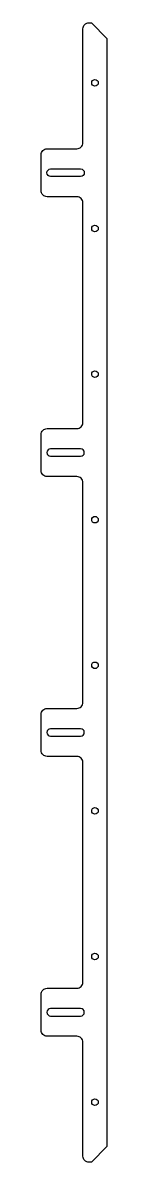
# Model space of a CAD drawing. Extents: x -45 to 10, y -475 to 475.
import ezdxf

# ---------------------------------------------------------------- set-up
doc = ezdxf.new("R2010")
doc.units = 0

msp = doc.modelspace()

# ---------------------------------------------------------------- linework, layer by layer
at = {"layer": '1'}
for points in [[(10, 462), (10, -462), (-3, -475), (-5, -475, -0.414214), (-10, -470), (-10, -375, 0.414214), (-15, -370), (-40, -370, -0.414214), (-45, -365), (-45, -335, -0.414214), (-40, -330), (-15, -330, 0.414214), (-10, -325), (-10, -141.67, 0.414214), (-15, -136.67), (-40, -136.67, -0.414214), (-45, -131.67), (-45, -101.67, -0.414214), (-40, -96.67), (-15, -96.67, 0.414214), (-10, -91.67), (-10, 91.67, 0.414214), (-15, 96.67), (-40, 96.67, -0.414214), (-45, 101.67), (-45, 131.67, -0.414214), (-40, 136.67), (-15, 136.67, 0.414214), (-10, 141.67), (-10, 325, 0.414214), (-15, 330), (-40, 330, -0.414214), (-45, 335), (-45, 365, -0.414214), (-40, 370), (-15, 370, 0.414214), (-10, 375), (-10, 470, -0.414214), (-5, 475), (-3, 475)], [(-12, 353.1, -1), (-12, 346.9), (-37, 346.9, -1), (-37, 353.1)], [(-12, 119.77), (-37, 119.77, 1), (-37, 113.57), (-12, 113.57, 1)], [(-12, -113.57), (-37, -113.57, 1), (-37, -119.77), (-12, -119.77, 1)], [(-12, -346.9), (-37, -346.9, 1), (-37, -353.1), (-12, -353.1, 1)]]:
    msp.add_lwpolyline(points, format="xyb", close=True, dxfattribs=at)
for centre in [(0, 425), (0, 303.57), (0, 182.14), (0, 60.71), (0, -60.71), (0, -182.14), (0, -303.57), (0, -425)]:
    msp.add_circle(centre, 2.75, dxfattribs=at)

doc.saveas('drawing.dxf')
